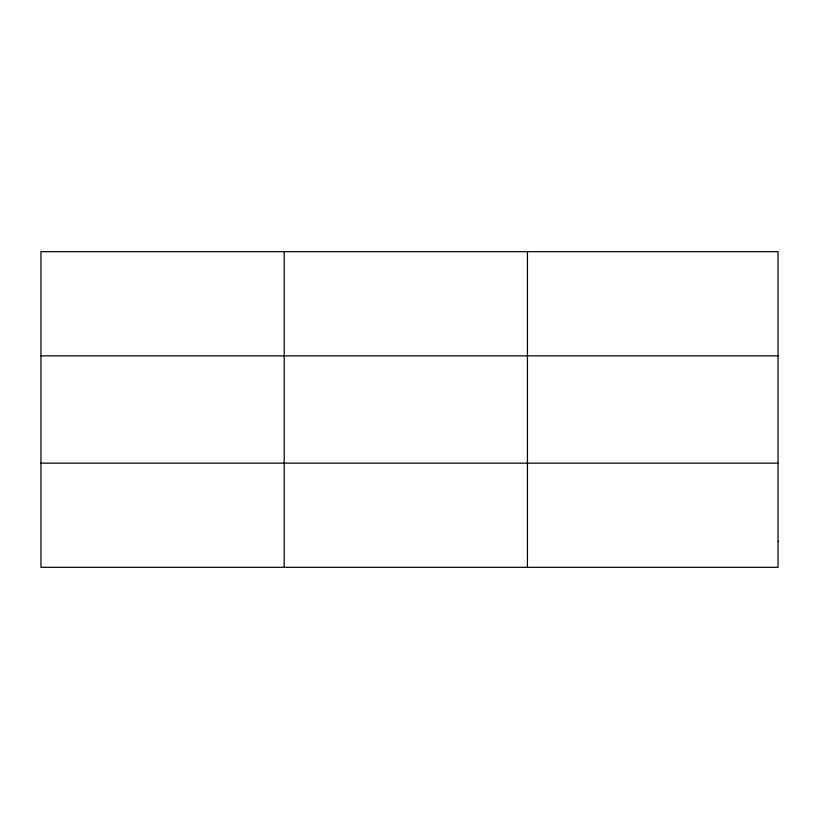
<?xml version="1.0" encoding="UTF-8"?>
<svg xmlns="http://www.w3.org/2000/svg" width="819" height="819" viewBox="0 0 819 819"><rect width="100%" height="100%" fill="white"/><g stroke="black" fill="none" stroke-linecap="round" stroke-linejoin="round"><path stroke-width="1.23" d="M40.95 355.845L778.05 355.845M40.95 463.155L778.05 463.155M527.436 251.679L527.436 567.321M284.193 251.679L284.193 567.321M778.05 541.277L778.05 567.321L40.95 567.321L40.95 251.679L778.05 251.679L778.05 541.277"/></g></svg>
